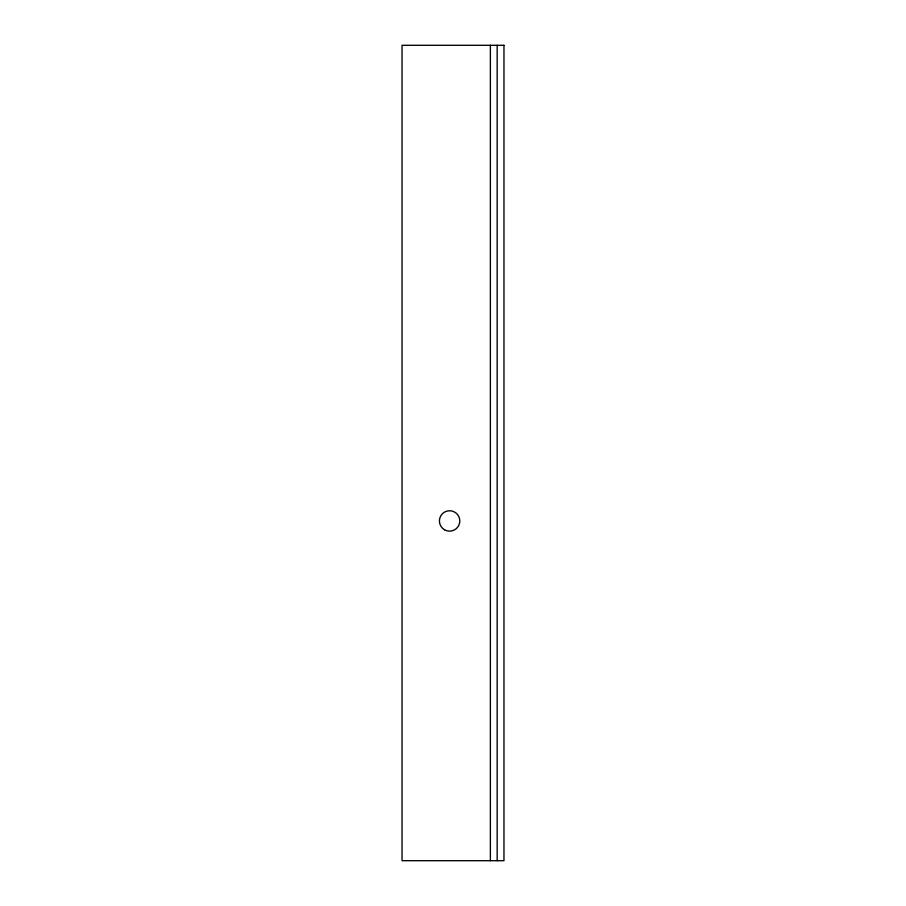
<?xml version="1.0" encoding="UTF-8"?>
<svg xmlns="http://www.w3.org/2000/svg" width="906" height="906" viewBox="0 0 906 906"><rect width="100%" height="100%" fill="white"/><g stroke="black" fill="none" stroke-linecap="round" stroke-linejoin="round"><path stroke-width="1.36" d="M497.168 45.3L497.168 860.7M490.373 45.3L490.373 860.7M503.963 45.3L402.038 45.3L402.038 860.7L503.963 860.7L503.963 45.3M444.506 529.772A10.193 10.193 0 0 0 459.795 520.95A10.193 10.193 0 0 0 444.506 512.128A10.193 10.193 0 0 0 444.506 529.772"/></g></svg>
